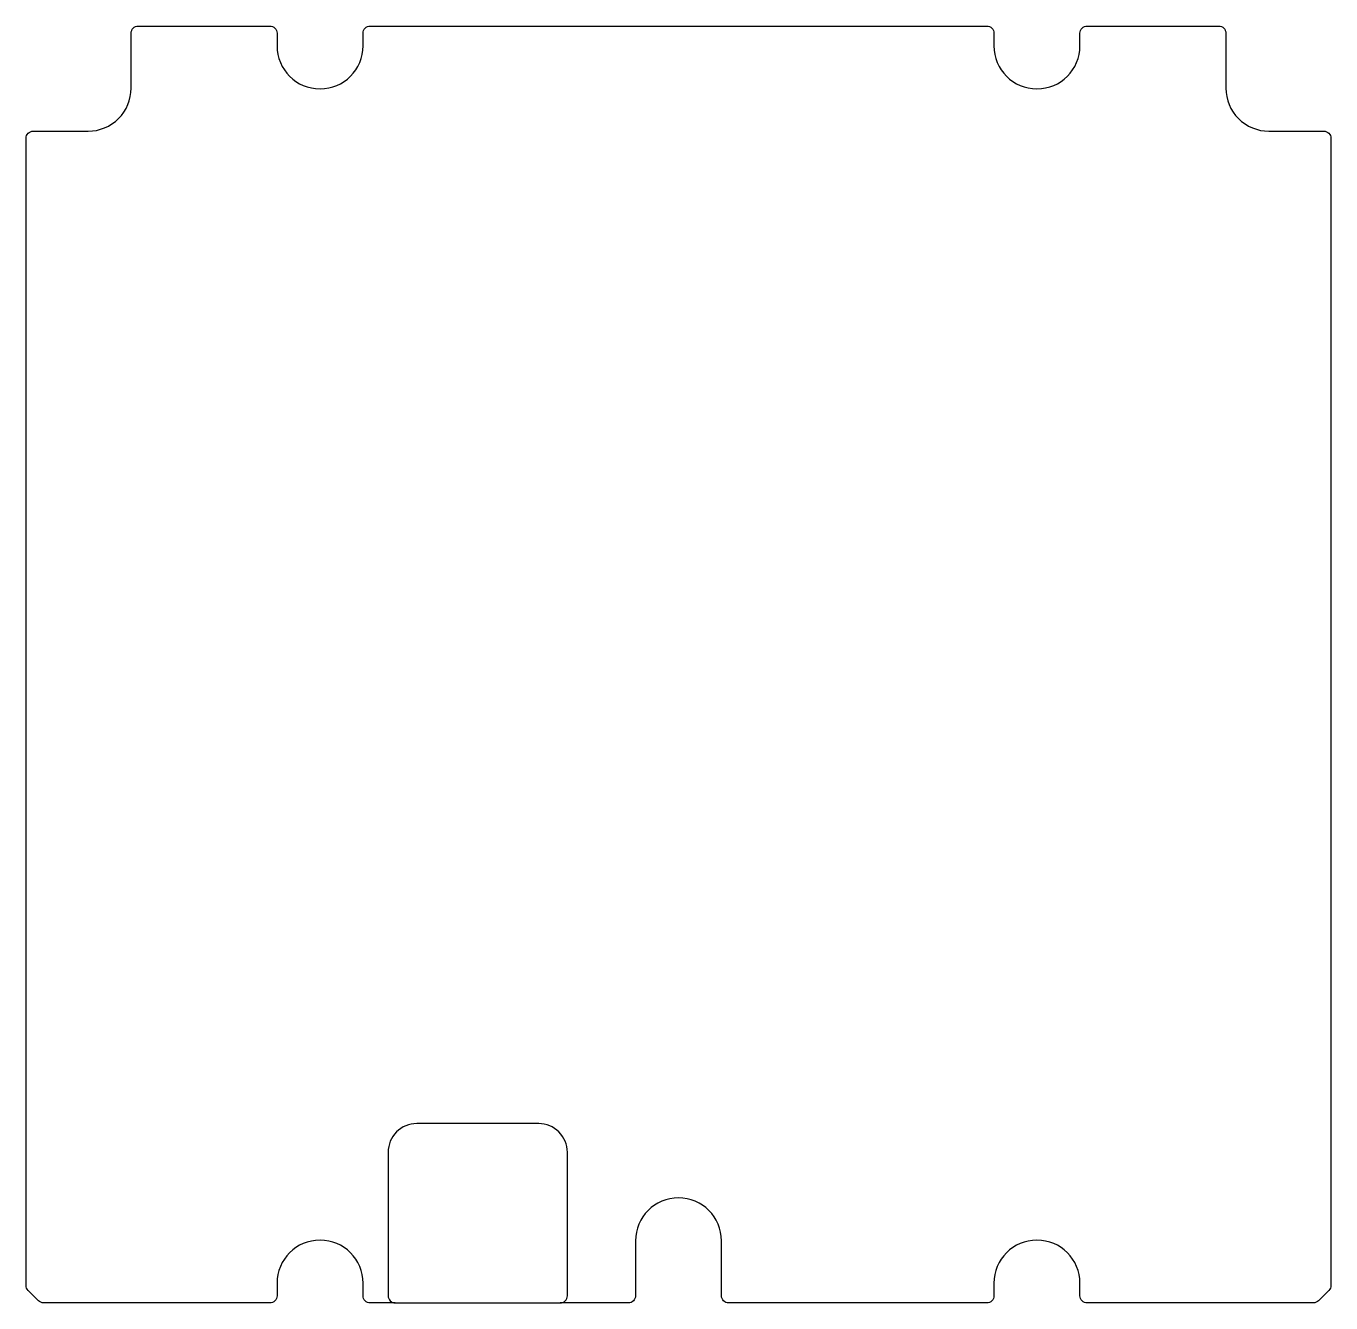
# Model space of a CAD drawing. Header units: millimetres. Extents: x -91 to 91, y -89 to 89.
import ezdxf

# ---------------------------------------------------------------- set-up
doc = ezdxf.new("R2010")
doc.units = ezdxf.units.MM
doc.layers.get('0').update_dxf_attribs({"linetype": 'CONTINUOUS'})

msp = doc.modelspace()

# ---------------------------------------------------------------- linework, layer by layer
msp.add_line((-39.5, -89), (-16.5, -89))
msp.add_lwpolyline([(-40.5, -88, 0.414214), (-39.5, -89), (-43, -89, -0.414214), (-44, -88), (-44, -86.25, 1), (-56, -86.25), (-56, -88, -0.414214), (-57, -89), (-88.58, -89, -0.201802), (-89.29, -88.7), (-90.71, -87.25, -0.196026), (-91, -86.55), (-91, 73.35, -0.414214), (-90, 74.35), (-82.35, 74.35, 0.414214), (-76.35, 80.35), (-76.35, 88, -0.414214), (-75.35, 89), (-57, 89, -0.414214), (-56, 88), (-56, 86.25, 1), (-44, 86.25), (-44, 88, -0.414214), (-43, 89), (43, 89, -0.414214), (44, 88), (44, 86.25, 1), (56, 86.25), (56, 88, -0.414214), (57, 89), (75.35, 89, -0.414214), (76.35, 88), (76.35, 80.35, 0.414214), (82.35, 74.35), (90, 74.35, -0.414214), (91, 73.35), (91, -86.55, -0.196026), (90.71, -87.25), (89.29, -88.7, -0.201802), (88.58, -89), (57, -89, -0.414214), (56, -88), (56, -86.25, 1), (44, -86.25), (44, -88, -0.414214), (43, -89), (7, -89, -0.414214), (6, -88), (6, -80.35, 1), (-6, -80.35), (-6, -88, -0.414214), (-7, -89), (-16.5, -89, 0.414214), (-15.5, -88), (-15.5, -68, 0.414214), (-19.5, -64), (-36.5, -64, 0.414214), (-40.5, -68)], format="xyb", close=True)

doc.saveas('drawing.dxf')
